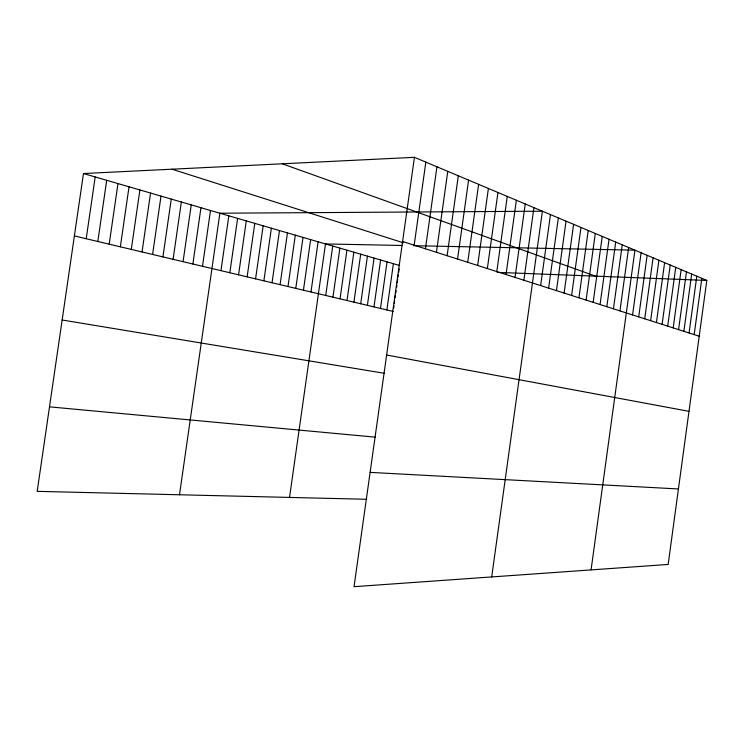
<?xml version="1.0" encoding="UTF-8"?>
<svg xmlns="http://www.w3.org/2000/svg" width="744" height="744" viewBox="0 0 744 744"><rect width="100%" height="100%" fill="white"/><g stroke="black" fill="none" stroke-linecap="round" stroke-linejoin="round"><path stroke-width="1.12" d="M591.071 569.904L634.939 250.161L413.552 245.706M632.577 314.926L641.096 252.755M638.705 316.888L647.141 255.304M644.723 318.804L653.074 257.805M650.628 320.692L658.896 260.251M656.431 322.543L664.615 262.66M662.114 324.356L670.223 265.022M667.703 326.142L675.738 267.338M673.19 327.899L681.141 269.616M678.584 329.62L686.461 271.858M683.876 331.303L691.678 274.052M689.074 332.968L696.803 276.21M694.189 334.595L701.843 278.34M414.436 157.319L706.8 280.423L668.159 564.445L354.032 586.681L414.436 157.319L83.468 173.538L37.2 491.347L366.773 499.28M515.043 277.4L525.245 203.977M523.86 280.218L533.932 207.632M491.7 576.935L542.413 211.203L219.88 213.221L179.49 494.779M540.628 285.575L550.467 214.598M548.626 288.123L558.344 217.908M556.447 290.616L566.044 221.154M564.101 293.062L573.596 224.335M571.597 295.461L580.98 227.441M578.934 297.795L588.216 230.491M586.114 300.092L595.302 233.477M593.163 302.343L602.24 236.397M600.064 304.547L609.038 239.261M606.825 306.705L615.707 242.07M613.447 308.825L622.244 244.823M619.947 310.899L628.652 247.519M414.166 245.195L425.838 162.118M425.438 248.794L436.942 166.796M436.421 252.3L447.767 171.353M447.125 255.713L458.313 175.789M457.56 259.042L468.59 180.122M467.734 262.297L478.615 184.345M477.657 265.469L488.399 188.465M487.348 268.556L497.95 192.482M496.797 271.579L507.259 196.407M506.032 274.527L516.364 200.238M287.993 286.533L295.303 235.16M295.777 288.374L303.022 237.41M303.44 290.188L310.629 239.614M310.992 291.983L318.107 241.791M289.537 497.42L325.481 243.939L401.946 245.474M325.733 295.47L332.735 246.05M332.94 297.182L339.887 248.124M340.036 298.865L346.927 250.179M347.029 300.52L353.856 252.197M353.921 302.148L360.691 254.178M360.701 303.757L367.424 256.141M367.397 305.338L374.065 258.066M373.981 306.9L380.603 259.972M380.482 308.444L387.047 261.851M386.88 309.96L393.399 263.692M393.678 308.007L394.004 305.71M394.329 303.413L394.655 301.115M395.138 297.674L395.464 295.377M395.78 293.08L396.106 290.783M396.589 287.333L396.915 285.045M397.24 282.748L397.724 279.298M398.04 277.001L398.366 274.703M398.691 272.406L399.175 268.965M183.071 261.674L191.245 204.888M192.873 263.999L200.964 207.715M202.498 266.278L210.506 210.496M220.968 270.658L228.827 215.825M229.84 272.76L237.624 218.383M238.564 274.824L246.273 220.894M247.138 276.852L254.783 223.377M255.583 278.851L263.153 225.804M263.878 280.823L271.383 228.203M272.044 282.757L279.484 230.556M280.088 284.654L287.463 232.881M86.211 238.731L95.195 176.951M97.808 241.484L106.699 180.29M109.191 244.172L117.98 183.573M120.351 246.822L129.037 186.791M131.297 249.407L139.9 189.953M142.039 251.956L150.548 193.049M152.585 254.457L161.011 196.09M162.927 256.903L171.269 199.076M173.092 259.312L181.35 202.015M497.252 272.369L706.8 280.423M370.112 472.384L678.426 488.957M49.504 406.847L375.515 437.184M62.143 320.004L384.499 373.321M386.62 355.018L688.991 411.348M74.381 235.932L393.195 311.457M83.468 173.538L399.658 265.515M171.985 169.195L403.174 242.739M402.588 241.493L699.211 336.204M282.311 163.792L595.498 276.145"/></g></svg>
